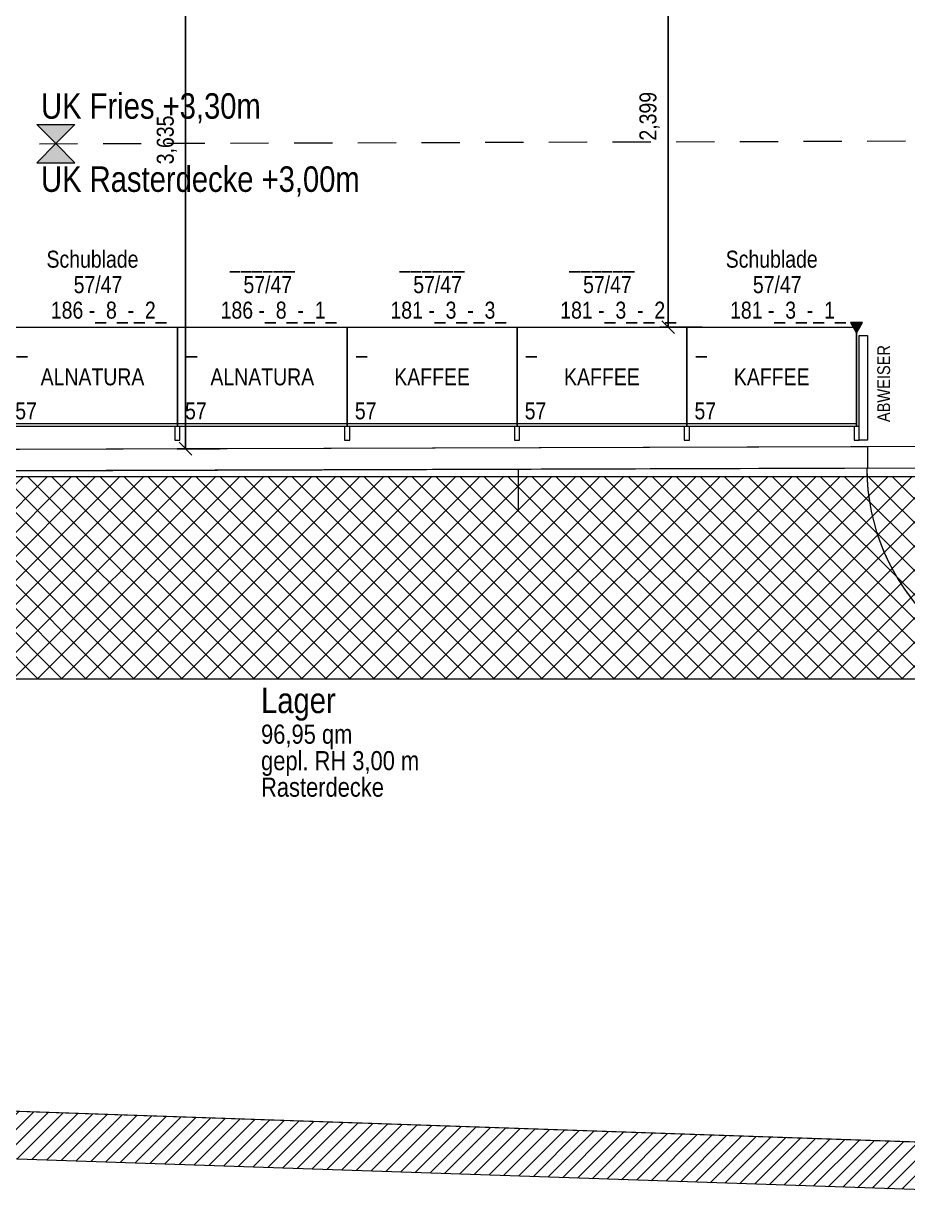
# Model space of a CAD drawing. Header units: millimetres. Extents: x 2027740 to 2136289, y -1533552 to -1491502.
# Drawn here: x 2074886 to 2080093, y -1519035 to -1512142 of the extents above; entities that cross this region are included whole.
import ezdxf
from ezdxf.enums import TextEntityAlignment as Align

# ---------------------------------------------------------------- set-up
doc = ezdxf.new("R2010")
doc.units = ezdxf.units.MM
doc.header["$MEASUREMENT"] = 0
doc.linetypes.add('AUSGEZOGEN', pattern=[0])
doc.linetypes.add('DGN Style 2', pattern=[375.045563, 225.027338, -150.018225])
for name, color, linetype, lineweight in [('01_Grundriss', 7, 'Continuous', 0), ('10_Einrichtung', 7, 'Continuous', 0), ('10_Einrichtung (Construction)', 7, 'Continuous', 0), ('11_Schraffur', 9, 'Continuous', 0), ('13_Ladenbau', 94, 'Continuous', 0), ('17_Verkehrsweg', 30, 'Continuous', 0), ('20_Sortimentierung', 7, 'Continuous', 0), ('21_Modulnummer', 7, 'Continuous', 0), ('26_Deckenfries', 251, 'DGN Style 2', 13)]:
    doc.layers.add(name, color=color, linetype=linetype, lineweight=lineweight)
for name, color, linetype, lineweight, plot in [('03_Abbruch', 52, 'DGN Style 2', 0, False), ('11 Regaltyp-Kennzeichnung', 7, 'Continuous', 0, False), ('15_Flächen', 6, 'Continuous', 0, False)]:
    doc.layers.add(name, color=color, linetype=linetype, lineweight=lineweight, plot=plot)
doc.styles.add('Rossmann', font='ARIALN.TTF', dxfattribs={"height": 100})
doc.styles.add('Style-Arial Narrow', font='ARIALN.TTF')
doc.dimstyles.new('Rossmann', dxfattribs={"dimtxt": 100, "dimasz": 75, "dimexe": 50, "dimexo": 0.0625, "dimgap": 50, "dimtad": 1, "dimdec": 3, "dimlfac": 0.001, "dimzin": 3, "dimtxsty": 'Rossmann', "dimcen": 0, "dimadec": 3, "dimazin": 0, "dimtfac": 1, "dimtdec": 0, "dimtofl": 0, "dimtmove": 0, "dimatfit": 1, "dimfxl": 200, "dimfxlon": 1, "dimfrac": 2, "dimtolj": 1, "dimtzin": 3, "dimarcsym": 0})

# ---------------------------------------------------------------- blocks, each defined once
blk = doc.blocks.new('*U70')
at = {"layer": '10_Einrichtung', "color": 5, "linetype": 'Continuous', "lineweight": 0, "flags": 128}
blk.add_lwpolyline([(307.5, 59.7), (-307.5, 59.7), (-307.5, 109.7), (307.5, 109.7)], close=True, dxfattribs=at)
at = {"layer": '10_Einrichtung (Construction)', "color": 5, "linetype": 'Continuous', "lineweight": 0, "style": 'Style-Arial Narrow'}
blk.add_text('ABWEISER', height=75, dxfattribs=at).set_placement((-201.4, 2.8), align=Align.TOP_LEFT)
blk = doc.blocks.new('_Oblique')
at = {"color": 0, "linetype": 'ByBlock', "lineweight": -2}
blk.add_line((0.5, 0.5), (-0.5, -0.5), dxfattribs=at)
blk = doc.blocks.new('*D610')
at = {"layer": '10_Einrichtung', "color": 0, "linetype": 'ByBlock', "lineweight": -2, "transparency": 16777216}
for p, q in [((2078882.7, -1511530.6), (2078632.7, -1511530.6)), ((2078882.7, -1513929.6), (2078632.7, -1513929.6))]:
    blk.add_line(p, q, dxfattribs=at)
at = {"layer": '10_Einrichtung', "color": 0, "lineweight": -2, "transparency": 16777216}
blk.add_line((2078682.7, -1513929.6), (2078682.7, -1511530.6), dxfattribs=at)
at = {"layer": 'Defpoints', "color": 0, "lineweight": 0, "transparency": 16777216}
for p in [(2078682.7, -1511530.6), (2079595.3, -1511530.6), (2079292.4, -1513929.6)]:
    blk.add_point(p, dxfattribs=at)
at = {"layer": '10_Einrichtung', "color": 0, "lineweight": -2, "transparency": 16777216, "xscale": 75, "yscale": 75, "zscale": 75}
for p, rotation in [((2078682.7, -1511530.6), 90), ((2078682.7, -1513929.6), 270)]:
    blk.add_blockref('_Oblique', p, dxfattribs=dict(at, rotation=rotation))
at = {"layer": '10_Einrichtung', "color": 0, "transparency": 16777216, "insert": (2078572.6, -1512688.4), "char_height": 100, "attachment_point": 5, "rotation": 90, "style": 'Style-Arial Narrow'}
blk.add_mtext('\\A1;2,399', dxfattribs=at)
blk = doc.blocks.new('*D635')
at = {"layer": '13_Ladenbau', "color": 0, "linetype": 'ByBlock', "lineweight": -2, "transparency": 16777216}
for p, q in [((2075640.4, -1511010.6), (2075890.4, -1511010.6)), ((2076040.4, -1514645.1), (2075790.4, -1514645.1))]:
    blk.add_line(p, q, dxfattribs=at)
at = {"layer": '13_Ladenbau', "color": 0, "lineweight": -2, "transparency": 16777216}
blk.add_line((2075840.4, -1511010.6), (2075840.4, -1514645.1), dxfattribs=at)
at = {"layer": 'Defpoints', "color": 0, "lineweight": 0, "transparency": 16777216}
for p in [(2075567.2, -1511010.6), (2075840.4, -1514645.1), (2076476.2, -1514645.1)]:
    blk.add_point(p, dxfattribs=at)
at = {"layer": '13_Ladenbau', "color": 0, "lineweight": -2, "transparency": 16777216, "xscale": 75, "yscale": 75, "zscale": 75}
for p, rotation in [((2075840.4, -1511010.6), 90), ((2075840.4, -1514645.1), 270)]:
    blk.add_blockref('_Oblique', p, dxfattribs=dict(at, rotation=rotation))
at = {"layer": '13_Ladenbau', "color": 0, "transparency": 16777216, "insert": (2075730.3, -1512827.8), "char_height": 100, "attachment_point": 5, "rotation": 90, "style": 'Style-Arial Narrow'}
blk.add_mtext('\\A1;3,635', dxfattribs=at)
blk = doc.blocks.new('Z_Kennzeichen Endständer_2')
at = {"layer": '10_Einrichtung', "color": 7, "linetype": 'Continuous', "lineweight": 0, "flags": 128}
blk.add_lwpolyline([(0, 36.2), (-34.7, -26.8), (35.1, -26.8)], close=True, dxfattribs=at)
blk = doc.blocks.new('*U653')
at = {"layer": '10_Einrichtung', "color": 7, "linetype": 'Continuous', "lineweight": 0, "flags": 128}
blk.add_lwpolyline([(-30.1395, 345.896), (-60.1395, 345.896), (-60.1395, 265.896), (-30.1395, 265.896)], close=True, dxfattribs=at)
at = {"layer": '10_Einrichtung (Construction)', "color": 3, "linetype": 'Continuous', "lineweight": 0}
blk.add_line((-45.1395, 265.896), (-45.1395, -319.104), dxfattribs=at)
at = {"layer": '10_Einrichtung', "lineweight": 0}
blk.add_blockref('Z_Kennzeichen Endständer_2', (-45.1395, -319.104), dxfattribs=at)
blk = doc.blocks.new('End 180_57_3')
at = {"layer": '10_Einrichtung', "color": 7, "linetype": 'Continuous', "lineweight": 0}
blk.add_solid([(-45.1, -282.9), (-10, -345.9), (-79.9, -345.9)], dxfattribs=at)
blk.add_blockref('*U653', (0, 0), dxfattribs=at)
blk = doc.blocks.new('End 180_57_2')
at = {"layer": '10_Einrichtung', "color": 7, "linetype": 'Continuous', "lineweight": 0}
blk.add_blockref('End 180_57_3', (45.1395, -305.896), dxfattribs=at)
blk = doc.blocks.new('*U719')
at = {"layer": '10_Einrichtung', "color": 7, "linetype": 'Continuous', "lineweight": 0}
blk.add_line((-500, 237.5), (500, 237.5), dxfattribs=at)
at = {"layer": '10_Einrichtung', "color": 7, "linetype": 'Continuous', "lineweight": 0, "flags": 128}
for points in [[(-485, 332.5), (-515, 332.5), (-515, 252.5), (-485, 252.5)], [(515, 332.5), (485, 332.5), (485, 252.5), (515, 252.5)], [(-500, 252.5), (500, 252.5), (500, -332.5), (-500, -332.5)]]:
    blk.add_lwpolyline(points, close=True, dxfattribs=at)
at = {"layer": '10_Einrichtung (Construction)', "color": 3, "linetype": 'Continuous', "lineweight": 0}
for p, q in [((-500, 252.5), (-500, -332.5)), ((500, 252.5), (500, -332.5))]:
    blk.add_line(p, q, dxfattribs=at)
at = {"layer": '10_Einrichtung (Construction)', "color": 5, "linetype": 'Continuous', "lineweight": 0}
blk.add_line((-500, 252.5), (500, 252.5), dxfattribs=at)
at = {"layer": '10_Einrichtung', "color": 7, "linetype": 'Continuous', "lineweight": 0, "style": 'Rossmann'}
blk.add_text('57', height=100, rotation=180, dxfattribs=at).set_placement((391.1, 160.1), align=Align.MIDDLE_CENTER)
blk = doc.blocks.new('R1 57_77')
at = {"layer": '10_Einrichtung', "color": 7, "linetype": 'Continuous', "lineweight": 0}
blk.add_blockref('*U719', (500, -292.5), dxfattribs=at)
blk = doc.blocks.new('I1 57_77')
at = {"layer": '10_Einrichtung', "color": 7, "linetype": 'Continuous', "lineweight": 0}
blk.add_blockref('R1 57_77', (0, 0), dxfattribs=at)
at = {"layer": '11 Regaltyp-Kennzeichnung', "color": 7, "linetype": 'Continuous', "lineweight": 0, "style": 'Style-Arial Narrow'}
blk.add_attdef('I1 57_77_0', text='', height=100, rotation=180, dxfattribs=at).set_placement((883.2, -475), align=Align.RIGHT)
at = {"layer": '20_Sortimentierung', "color": 7, "linetype": 'Continuous', "lineweight": 0, "style": 'Style-Arial Narrow'}
blk.add_attdef('I1 57_77_0', text='', height=100, rotation=180, dxfattribs=at).set_placement((500, -332.5), align=Align.MIDDLE_CENTER)
at = {"layer": '21_Modulnummer', "color": 7, "linetype": 'Continuous', "lineweight": 0, "insert": (404.6, -775), "char_height": 100, "attachment_point": 2, "rotation": 180, "line_spacing_factor": 0.6, "style": 'Style-Arial Narrow'}
blk.add_mtext('186 -_8_-_1_', dxfattribs=at)
at = {"layer": '21_Modulnummer', "color": 251, "linetype": 'Continuous', "lineweight": 0, "style": 'Style-Arial Narrow'}
blk.add_attdef('I1 57_77_0', text='', height=100, rotation=180, dxfattribs=at).set_placement((467.6, -925), align=Align.TOP_CENTER)
at = {"layer": '21_Modulnummer', "color": 5, "linetype": 'Continuous', "lineweight": 0, "style": 'Style-Arial Narrow'}
blk.add_attdef('I1 57_77_0', text='', height=100, rotation=180, dxfattribs=at).set_placement((500, -1075), align=Align.TOP_CENTER)
blk = doc.blocks.new('*U722')
at = {"layer": '10_Einrichtung', "color": 7, "linetype": 'Continuous', "lineweight": 0}
blk.add_line((-500, 237.5), (500, 237.5), dxfattribs=at)
at = {"layer": '10_Einrichtung', "color": 7, "linetype": 'Continuous', "lineweight": 0, "flags": 128}
for points in [[(-485, 332.5), (-515, 332.5), (-515, 252.5), (-485, 252.5)], [(515, 332.5), (485, 332.5), (485, 252.5), (515, 252.5)], [(-500, 252.5), (500, 252.5), (500, -332.5), (-500, -332.5)]]:
    blk.add_lwpolyline(points, close=True, dxfattribs=at)
at = {"layer": '10_Einrichtung (Construction)', "color": 3, "linetype": 'Continuous', "lineweight": 0}
for p, q in [((-500, 252.5), (-500, -332.5)), ((500, 252.5), (500, -332.5))]:
    blk.add_line(p, q, dxfattribs=at)
at = {"layer": '10_Einrichtung (Construction)', "color": 5, "linetype": 'Continuous', "lineweight": 0}
blk.add_line((-500, 252.5), (500, 252.5), dxfattribs=at)
at = {"layer": '10_Einrichtung', "color": 7, "linetype": 'Continuous', "lineweight": 0, "style": 'Rossmann'}
blk.add_text('57', height=100, rotation=180, dxfattribs=at).set_placement((391.1, 160.1), align=Align.MIDDLE_CENTER)
blk = doc.blocks.new('R1 57_78')
at = {"layer": '10_Einrichtung', "color": 7, "linetype": 'Continuous', "lineweight": 0}
blk.add_blockref('*U722', (500, -292.5), dxfattribs=at)
blk = doc.blocks.new('I1 57_78')
at = {"layer": '10_Einrichtung', "color": 7, "linetype": 'Continuous', "lineweight": 0}
blk.add_blockref('R1 57_78', (0, 0), dxfattribs=at)
at = {"layer": '11 Regaltyp-Kennzeichnung', "color": 7, "linetype": 'Continuous', "lineweight": 0, "style": 'Style-Arial Narrow'}
blk.add_attdef('I1 57_78_0', text='', height=100, rotation=180, dxfattribs=at).set_placement((883.2, -475), align=Align.RIGHT)
at = {"layer": '20_Sortimentierung', "color": 7, "linetype": 'Continuous', "lineweight": 0, "style": 'Style-Arial Narrow'}
blk.add_attdef('I1 57_78_0', text='', height=100, rotation=180, dxfattribs=at).set_placement((500, -332.5), align=Align.MIDDLE_CENTER)
at = {"layer": '21_Modulnummer', "color": 7, "linetype": 'Continuous', "lineweight": 0, "insert": (404.6, -775), "char_height": 100, "attachment_point": 2, "rotation": 180, "line_spacing_factor": 0.6, "style": 'Style-Arial Narrow'}
blk.add_mtext('181 -_3_-_1_', dxfattribs=at)
at = {"layer": '21_Modulnummer', "color": 251, "linetype": 'Continuous', "lineweight": 0, "style": 'Style-Arial Narrow'}
blk.add_attdef('I1 57_78_0', text='', height=100, rotation=180, dxfattribs=at).set_placement((467.6, -925), align=Align.TOP_CENTER)
at = {"layer": '21_Modulnummer', "color": 5, "linetype": 'Continuous', "lineweight": 0, "style": 'Style-Arial Narrow'}
blk.add_attdef('I1 57_78_0', text='', height=100, rotation=180, dxfattribs=at).set_placement((500, -1075), align=Align.TOP_CENTER)
blk = doc.blocks.new('*U725')
at = {"layer": '10_Einrichtung', "color": 7, "linetype": 'Continuous', "lineweight": 0}
blk.add_line((-500, 237.5), (500, 237.5), dxfattribs=at)
at = {"layer": '10_Einrichtung', "color": 7, "linetype": 'Continuous', "lineweight": 0, "flags": 128}
for points in [[(-485, 332.5), (-515, 332.5), (-515, 252.5), (-485, 252.5)], [(515, 332.5), (485, 332.5), (485, 252.5), (515, 252.5)], [(-500, 252.5), (500, 252.5), (500, -332.5), (-500, -332.5)]]:
    blk.add_lwpolyline(points, close=True, dxfattribs=at)
at = {"layer": '10_Einrichtung (Construction)', "color": 3, "linetype": 'Continuous', "lineweight": 0}
for p, q in [((-500, 252.5), (-500, -332.5)), ((500, 252.5), (500, -332.5))]:
    blk.add_line(p, q, dxfattribs=at)
at = {"layer": '10_Einrichtung (Construction)', "color": 5, "linetype": 'Continuous', "lineweight": 0}
blk.add_line((-500, 252.5), (500, 252.5), dxfattribs=at)
at = {"layer": '10_Einrichtung', "color": 7, "linetype": 'Continuous', "lineweight": 0, "style": 'Rossmann'}
blk.add_text('57', height=100, rotation=180, dxfattribs=at).set_placement((391.1, 160.1), align=Align.MIDDLE_CENTER)
blk = doc.blocks.new('R1 57_79')
at = {"layer": '10_Einrichtung', "color": 7, "linetype": 'Continuous', "lineweight": 0}
blk.add_blockref('*U725', (500, -292.5), dxfattribs=at)
blk = doc.blocks.new('I1 57_79')
at = {"layer": '10_Einrichtung', "color": 7, "linetype": 'Continuous', "lineweight": 0}
blk.add_blockref('R1 57_79', (0, 0), dxfattribs=at)
at = {"layer": '11 Regaltyp-Kennzeichnung', "color": 7, "linetype": 'Continuous', "lineweight": 0, "style": 'Style-Arial Narrow'}
blk.add_attdef('I1 57_79_0', text='', height=100, rotation=180, dxfattribs=at).set_placement((883.2, -475), align=Align.RIGHT)
at = {"layer": '20_Sortimentierung', "color": 7, "linetype": 'Continuous', "lineweight": 0, "style": 'Style-Arial Narrow'}
blk.add_attdef('I1 57_79_0', text='', height=100, rotation=180, dxfattribs=at).set_placement((500, -332.5), align=Align.MIDDLE_CENTER)
at = {"layer": '21_Modulnummer', "color": 7, "linetype": 'Continuous', "lineweight": 0, "insert": (404.6, -775), "char_height": 100, "attachment_point": 2, "rotation": 180, "line_spacing_factor": 0.6, "style": 'Style-Arial Narrow'}
blk.add_mtext('181 -_3_-_2_', dxfattribs=at)
at = {"layer": '21_Modulnummer', "color": 251, "linetype": 'Continuous', "lineweight": 0, "style": 'Style-Arial Narrow'}
blk.add_attdef('I1 57_79_0', text='', height=100, rotation=180, dxfattribs=at).set_placement((467.6, -925), align=Align.TOP_CENTER)
at = {"layer": '21_Modulnummer', "color": 5, "linetype": 'Continuous', "lineweight": 0, "style": 'Style-Arial Narrow'}
blk.add_attdef('I1 57_79_0', text='', height=100, rotation=180, dxfattribs=at).set_placement((500, -1075), align=Align.TOP_CENTER)
blk = doc.blocks.new('*U728')
at = {"layer": '10_Einrichtung', "color": 7, "linetype": 'Continuous', "lineweight": 0}
blk.add_line((-500, 237.5), (500, 237.5), dxfattribs=at)
at = {"layer": '10_Einrichtung', "color": 7, "linetype": 'Continuous', "lineweight": 0, "flags": 128}
for points in [[(-485, 332.5), (-515, 332.5), (-515, 252.5), (-485, 252.5)], [(515, 332.5), (485, 332.5), (485, 252.5), (515, 252.5)], [(-500, 252.5), (500, 252.5), (500, -332.5), (-500, -332.5)]]:
    blk.add_lwpolyline(points, close=True, dxfattribs=at)
at = {"layer": '10_Einrichtung (Construction)', "color": 3, "linetype": 'Continuous', "lineweight": 0}
for p, q in [((-500, 252.5), (-500, -332.5)), ((500, 252.5), (500, -332.5))]:
    blk.add_line(p, q, dxfattribs=at)
at = {"layer": '10_Einrichtung (Construction)', "color": 5, "linetype": 'Continuous', "lineweight": 0}
blk.add_line((-500, 252.5), (500, 252.5), dxfattribs=at)
at = {"layer": '10_Einrichtung', "color": 7, "linetype": 'Continuous', "lineweight": 0, "style": 'Rossmann'}
blk.add_text('57', height=100, rotation=180, dxfattribs=at).set_placement((391.1, 160.1), align=Align.MIDDLE_CENTER)
blk = doc.blocks.new('R1 57_80')
at = {"layer": '10_Einrichtung', "color": 7, "linetype": 'Continuous', "lineweight": 0}
blk.add_blockref('*U728', (500, -292.5), dxfattribs=at)
blk = doc.blocks.new('I1 57_80')
at = {"layer": '10_Einrichtung', "color": 7, "linetype": 'Continuous', "lineweight": 0}
blk.add_blockref('R1 57_80', (0, 0), dxfattribs=at)
at = {"layer": '11 Regaltyp-Kennzeichnung', "color": 7, "linetype": 'Continuous', "lineweight": 0, "style": 'Style-Arial Narrow'}
blk.add_attdef('I1 57_80_0', text='', height=100, rotation=180, dxfattribs=at).set_placement((883.2, -475), align=Align.RIGHT)
at = {"layer": '20_Sortimentierung', "color": 7, "linetype": 'Continuous', "lineweight": 0, "style": 'Style-Arial Narrow'}
blk.add_attdef('I1 57_80_0', text='', height=100, rotation=180, dxfattribs=at).set_placement((500, -332.5), align=Align.MIDDLE_CENTER)
at = {"layer": '21_Modulnummer', "color": 7, "linetype": 'Continuous', "lineweight": 0, "insert": (404.6, -775), "char_height": 100, "attachment_point": 2, "rotation": 180, "line_spacing_factor": 0.6, "style": 'Style-Arial Narrow'}
blk.add_mtext('181 -_3_-_3_', dxfattribs=at)
at = {"layer": '21_Modulnummer', "color": 251, "linetype": 'Continuous', "lineweight": 0, "style": 'Style-Arial Narrow'}
blk.add_attdef('I1 57_80_0', text='', height=100, rotation=180, dxfattribs=at).set_placement((467.6, -925), align=Align.TOP_CENTER)
at = {"layer": '21_Modulnummer', "color": 5, "linetype": 'Continuous', "lineweight": 0, "style": 'Style-Arial Narrow'}
blk.add_attdef('I1 57_80_0', text='', height=100, rotation=180, dxfattribs=at).set_placement((500, -1075), align=Align.TOP_CENTER)
blk = doc.blocks.new('*U758')
at = {"layer": '10_Einrichtung', "color": 7, "linetype": 'Continuous', "lineweight": 0}
blk.add_line((-500, 237.5), (500, 237.5), dxfattribs=at)
at = {"layer": '10_Einrichtung', "color": 7, "linetype": 'Continuous', "lineweight": 0, "flags": 128}
for points in [[(-485, 332.5), (-515, 332.5), (-515, 252.5), (-485, 252.5)], [(515, 332.5), (485, 332.5), (485, 252.5), (515, 252.5)], [(-500, 252.5), (500, 252.5), (500, -332.5), (-500, -332.5)]]:
    blk.add_lwpolyline(points, close=True, dxfattribs=at)
at = {"layer": '10_Einrichtung (Construction)', "color": 3, "linetype": 'Continuous', "lineweight": 0}
for p, q in [((-500, 252.5), (-500, -332.5)), ((500, 252.5), (500, -332.5))]:
    blk.add_line(p, q, dxfattribs=at)
at = {"layer": '10_Einrichtung (Construction)', "color": 5, "linetype": 'Continuous', "lineweight": 0}
blk.add_line((-500, 252.5), (500, 252.5), dxfattribs=at)
at = {"layer": '10_Einrichtung', "color": 7, "linetype": 'Continuous', "lineweight": 0, "style": 'Rossmann'}
blk.add_text('57', height=100, rotation=180, dxfattribs=at).set_placement((391.1, 160.1), align=Align.MIDDLE_CENTER)
blk = doc.blocks.new('R1 57_85')
at = {"layer": '10_Einrichtung', "color": 7, "linetype": 'Continuous', "lineweight": 0}
blk.add_blockref('*U758', (500, -292.5), dxfattribs=at)
blk = doc.blocks.new('I1 57_85')
at = {"layer": '10_Einrichtung', "color": 7, "linetype": 'Continuous', "lineweight": 0}
blk.add_blockref('R1 57_85', (0, 0), dxfattribs=at)
at = {"layer": '11 Regaltyp-Kennzeichnung', "color": 7, "linetype": 'Continuous', "lineweight": 0, "style": 'Style-Arial Narrow'}
blk.add_attdef('I1 57_85_0', text='', height=100, rotation=180, dxfattribs=at).set_placement((883.2, -475), align=Align.RIGHT)
at = {"layer": '20_Sortimentierung', "color": 7, "linetype": 'Continuous', "lineweight": 0, "style": 'Style-Arial Narrow'}
blk.add_attdef('I1 57_85_0', text='', height=100, rotation=180, dxfattribs=at).set_placement((500, -332.5), align=Align.MIDDLE_CENTER)
at = {"layer": '21_Modulnummer', "color": 7, "linetype": 'Continuous', "lineweight": 0, "insert": (404.6, -775), "char_height": 100, "attachment_point": 2, "rotation": 180, "line_spacing_factor": 0.6, "style": 'Style-Arial Narrow'}
blk.add_mtext('186 -_8_-_2_', dxfattribs=at)
at = {"layer": '21_Modulnummer', "color": 251, "linetype": 'Continuous', "lineweight": 0, "style": 'Style-Arial Narrow'}
blk.add_attdef('I1 57_85_0', text='', height=100, rotation=180, dxfattribs=at).set_placement((467.6, -925), align=Align.TOP_CENTER)
at = {"layer": '21_Modulnummer', "color": 5, "linetype": 'Continuous', "lineweight": 0, "style": 'Style-Arial Narrow'}
blk.add_attdef('I1 57_85_0', text='', height=100, rotation=180, dxfattribs=at).set_placement((500, -1075), align=Align.TOP_CENTER)

msp = doc.modelspace()

# ---------------------------------------------------------------- hatches: boundary and pattern name
at = {"layer": '11_Schraffur', "linetype": 'AUSGEZOGEN', "ltscale": 10}
h = msp.add_hatch(dxfattribs=at)
h.set_pattern_fill('ANSI31', color=256, pattern_type=2)
h.set_pattern_definition([(45, (1922704.425, -1372376.4), (-44.90128, 44.90128), [])])
h.paths.add_polyline_path([(2086495.8059, -1512012.1881), (2085680.4686, -1517269.6664), (2081425.2555, -1516914.6143), (2082017.1994, -1514073.6274), (2081723.5068, -1514012.434), (2080737.0505, -1518746.8515), (2063360.4283, -1518155.1717), (2063360.4283, -1516317.6197), (2055225.4283, -1516317.6197), (2055086.7993, -1507166.4714), (2057717.1995, -1507110.1787), (2057714.5251, -1506985.2073), (2057589.5537, -1506987.8818), (2057563.5362, -1505772.1602), (2057463.5591, -1505774.2998), (2057468.6085, -1506010.2457), (2056973.7219, -1506020.8367), (2056975.8615, -1506120.8138), (2057470.7481, -1506110.2228), (2057489.5766, -1506990.0214), (2055090.126, -1507041.3716), (2055071.2975, -1506161.5731), (2056291.0183, -1506135.47), (2056288.8787, -1506035.4929), (2055069.158, -1506061.596), (2055043.1619, -1504846.8741), (2057442.6125, -1504795.5239), (2057446.2284, -1504964.4852), (2057546.2055, -1504962.3456), (2057532.4051, -1504317.4932), (2057432.428, -1504319.6328), (2057440.4729, -1504695.5468), (2055041.0223, -1504746.897), (2054992.4535, -1502477.4166), (2057391.9041, -1502426.0664), (2057412.3586, -1503381.8476), (2057512.3358, -1503379.708), (2057490.3835, -1502353.9428), (2057645.348, -1502350.6265), (2057642.5666, -1502220.6562), (2057487.6021, -1502223.9726), (2057484.3927, -1502074.0069), (2057384.4156, -1502076.1465), (2057389.2296, -1502301.095), (2054989.7791, -1502352.4452), (2054965.6016, -1501222.7039), (2054855.6268, -1501225.0575), (2054804.3836, -1498830.6057), (2055564.2096, -1498814.3448), (2055557.1489, -1498484.4204), (2056456.9429, -1498465.164), (2056451.5939, -1498215.2213), (2053682.4258, -1498274.4838), (2053690.9435, -1498518.2836), (2053812.9908, -1498515.4376), (2053824.0476, -1498831.9143), (2054514.0292, -1498817.1482), (2054892.2989, -1516492.6197), (2062955.4283, -1516492.6197), (2062955.4283, -1518421.5436), (2080983.3715, -1519035.4011), (2081389.2913, -1517087.2216), (2085916.0799, -1517464.9338), (2086337.2888, -1514755.6958), (2088861.9587, -1515148.2096), (2089220.7197, -1512840.6395), (2092292.9249, -1513428.7561), (2092614.5232, -1511150.694), (2100784.748, -1510934.4296), (2100916.9338, -1510165.7383), (2106372.748, -1511176.0985), (2106408.7709, -1511004.9872), (2100774.4768, -1509962.0919), (2100637.9707, -1510755.8057), (2092446.7045, -1510980.2262), (2092417.4768, -1511217.0547), (2092428.2323, -1511218.3821), (2092172.6212, -1513029.0195), (2088439.334, -1512314.351), (2088320.7585, -1512295.9159), (2088259.3082, -1512691.1675), (2088924.281, -1512794.5517), (2088611.6077, -1514805.6831), (2086383.3765, -1514459.257), (2086696.0498, -1512448.1257), (2087267.1504, -1512536.9154), (2087328.6007, -1512141.6638)], flags=17)
at = {"layer": '17_Verkehrsweg'}
h = msp.add_hatch(dxfattribs=at)
h.set_pattern_fill('CROSSHATCH', color=256, style=0, pattern_type=2)
h.set_pattern_definition([(45, (2067827.59, -1515220.33), (-70.7107, 70.7107), []), (315, (2067827.59, -1515220.33), (70.7107, 70.7107), [])])
h.paths.add_polyline_path([(2081199.5373, -1514809.831), (2060365.0507, -1514809.831), (2060365.0507, -1512414.7938), (2059165.0507, -1512414.7938), (2059165.0507, -1515999.831), (2081199.5373, -1515999.831)])

# ---------------------------------------------------------------- linework, layer by layer
at = {"layer": '01_Grundriss', "linetype": 'AUSGEZOGEN', "ltscale": 10}
for p, q in [((2079857.0174, -1514634.5719), (2063839.6788, -1514684.447)), ((2079857.0127, -1514633.0835), (2079857.4066, -1514759.5713)), ((2079857.4066, -1514759.5713), (2063716.5638, -1514809.831)), ((2077798.6557, -1514764.6122), (2077799.4342, -1515014.611)), ((2080737.0505, -1518746.8515), (2063360.4283, -1518155.1717)), ((2080983.3715, -1519035.4011), (2062955.4283, -1518421.5436))]:
    msp.add_line(p, q, dxfattribs=at)
at = {"layer": '01_Grundriss', "color": 132, "linetype": 'Continuous', "lineweight": 0, "ltscale": 10}
msp.add_arc((2081117.4005, -1514755.6479), 1265, 180.17840825, 270.17840825, dxfattribs=at)
at = {"layer": '03_Abbruch'}
msp.add_arc((2081117.4005, -1514755.6479), 1265, 180.17840825, 270.17840825, dxfattribs=at)
at = {"layer": '15_Flächen', "linetype": 'AUSGEZOGEN', "ltscale": 10, "flags": 128}
for points in [[(2063518.2363, -1498747.0007), (2069416.2347, -1498747.0007), (2069416.2347, -1497552.0007), (2086188.2347, -1497552.0007), (2086188.2347, -1498737.0007), (2094348.2347, -1498737.0007), (2094490.7314, -1497787.6353), (2108337.2777, -1497675.5442), (2108338.0062, -1497765.5413), (2109517.9676, -1497755.9892), (2109508.3603, -1497805.0575), (2109547.615, -1497812.7433), (2108805.7428, -1501601.7995), (2108766.4882, -1501594.1137), (2108756.8809, -1501643.182), (2107891.7578, -1501473.7966), (2107780.5881, -1502052.9736), (2107765.8571, -1502050.146), (2107762.6687, -1502066.757), (2107762.6687, -1502066.757), (2107551.5231, -1502026.2288), (2107517.1505, -1502019.6312), (2107517.1505, -1502019.6312), (2106749.1698, -1501872.2218), (2106546.6419, -1502927.3614), (2106495.5741, -1502917.5593), (2106064.4675, -1505163.5593), (2106115.5353, -1505173.3614), (2105970.73, -1505927.7748), (2105970.73, -1505927.7748), (2105970.73, -1505927.7748), (2105970.73, -1505927.7748), (2105925.3788, -1506164.0476), (2106938.8777, -1506358.5828), (2106935.6894, -1506375.1937), (2106950.4205, -1506378.0213), (2106843.9162, -1506932.8923), (2107683.5883, -1507094.0624), (2107674.1631, -1507143.1661), (2107713.446, -1507150.7062), (2107014.288, -1510793.2134), (2106975.0051, -1510785.6733), (2106965.5799, -1510834.777), (2106437.4116, -1510724.1616), (2106384.1156, -1510978.6405), (2100740.5785, -1509934.0344), (2100598.6456, -1510756.8831), (2092446.7045, -1510980.2262), (2092417.4768, -1511217.0547), (2092428.2323, -1511218.3821), (2092261.6635, -1512398.2829), (2091681.6913, -1512316.4071), (2091593.672, -1512918.1904), (2086495.8059, -1512012.1881), (2085680.4686, -1517269.6664), (2081425.2555, -1516914.6143), (2082017.1994, -1514073.6274), (2081723.5068, -1514012.434), (2081595.0066, -1514629.1601), (2063839.6788, -1514684.447), (2063626.0077, -1505861.1845), (2063730.9957, -1505861.1845), (2063725.0883, -1505469.6388), (2063620.1004, -1505471.2292)], [(2055167.5059, -1512494.0584), (2063684.187, -1512365.1115), (2063688.8447, -1512980.0409), (2062841.9419, -1512992.8705), (2062847.8492, -1513382.8257), (2063694.7521, -1513369.9962), (2063716.5638, -1514809.831), (2081568.9448, -1514754.2418), (2080737.0505, -1518746.8515), (2063520.4283, -1518160.6197), (2063520.4283, -1516105.6197), (2062955.4283, -1516105.6197), (2062955.4283, -1516317.6197), (2055340.4151, -1516315.8778), (2055311.2043, -1514387.6197), (2055196.2175, -1514389.3616)]]:
    msp.add_lwpolyline(points, close=True, dxfattribs=at)
at = {"layer": '17_Verkehrsweg', "flags": 128}
msp.add_lwpolyline([(2081199.5373, -1514809.831), (2060365.0507, -1514809.831), (2060365.0507, -1512414.7938), (2059165.0507, -1512414.7938), (2059165.0507, -1515999.831), (2081199.5373, -1515999.831)], close=True, dxfattribs=at)
at = {"layer": '26_Deckenfries'}
msp.add_line((2065603.6297, -1512878.9456), (2084549.0199, -1512819.9531), dxfattribs=at)
at = {"layer": '26_Deckenfries', "linetype": 'Continuous', "flags": 128}
for points in [[(2075076.3248, -1512849.4494), (2074963.8911, -1512736.4253), (2075188.7585, -1512736.4253)], [(2075076.3248, -1512849.4494), (2074963.8911, -1512962.4734), (2075188.7585, -1512962.4734)]]:
    msp.add_lwpolyline(points, close=True, dxfattribs=at)
at = {"layer": '26_Deckenfries', "linetype": 'Continuous', "extrusion": (0, 0, -1)}
msp.add_solid([(-2075076.3248, -1512849.4494), (-2074963.8911, -1512736.4253), (-2075188.7585, -1512736.4253)], dxfattribs=at)
at = {"layer": '26_Deckenfries', "linetype": 'Continuous'}
msp.add_solid([(2075076.3248, -1512849.4494), (2074963.8911, -1512962.4734), (2075188.7585, -1512962.4734)], dxfattribs=at)

# ---------------------------------------------------------------- block references
ref = msp.add_blockref('I1 57_85', (2075792.425, -1514554.5719), dxfattribs=dict(rotation=180))
ref.add_attrib('I1 57_85_0', '57/47', dxfattribs={"layer": '21_Modulnummer', "color": 251, "linetype": 'Continuous', "lineweight": 0, "height": 100, "style": 'Style-Arial Narrow'}).set_placement((2075324.8574, -1513629.5719), align=Align.TOP_CENTER)
ref.add_attrib('I1 57_85_0', 'ALNATURA', dxfattribs={"layer": '20_Sortimentierung', "color": 7, "linetype": 'Continuous', "lineweight": 0, "height": 100, "style": 'Style-Arial Narrow'}).set_placement((2075292.425, -1514222.0719), align=Align.MIDDLE_CENTER)
ref.add_attrib('I1 57_85_0', 'Schublade', dxfattribs={"layer": '21_Modulnummer', "color": 5, "linetype": 'Continuous', "lineweight": 0, "height": 100, "style": 'Style-Arial Narrow'}).set_placement((2075292.425, -1513479.5719), align=Align.TOP_CENTER)
ref.add_attrib('I1 57_85_0', '_', dxfattribs={"layer": '11 Regaltyp-Kennzeichnung', "color": 7, "linetype": 'Continuous', "lineweight": 0, "height": 100, "style": 'Style-Arial Narrow'}).set_placement((2074909.1817, -1514079.5719), align=Align.RIGHT)
ref = msp.add_blockref('I1 57_78', (2079792.425, -1514554.5719), dxfattribs=dict(rotation=180))
ref.add_attrib('I1 57_78_0', '57/47', dxfattribs={"layer": '21_Modulnummer', "color": 251, "linetype": 'Continuous', "lineweight": 0, "height": 100, "style": 'Style-Arial Narrow'}).set_placement((2079324.8574, -1513629.5719), align=Align.TOP_CENTER)
ref.add_attrib('I1 57_78_0', 'KAFFEE', dxfattribs={"layer": '20_Sortimentierung', "color": 7, "linetype": 'Continuous', "lineweight": 0, "height": 100, "style": 'Style-Arial Narrow'}).set_placement((2079292.425, -1514222.0719), align=Align.MIDDLE_CENTER)
ref.add_attrib('I1 57_78_0', 'Schublade', dxfattribs={"layer": '21_Modulnummer', "color": 5, "linetype": 'Continuous', "lineweight": 0, "height": 100, "style": 'Style-Arial Narrow'}).set_placement((2079292.425, -1513479.5719), align=Align.TOP_CENTER)
ref.add_attrib('I1 57_78_0', '_', dxfattribs={"layer": '11 Regaltyp-Kennzeichnung', "color": 7, "linetype": 'Continuous', "lineweight": 0, "height": 100, "style": 'Style-Arial Narrow'}).set_placement((2078909.1817, -1514079.5719), align=Align.RIGHT)
ref = msp.add_blockref('I1 57_77', (2076792.425, -1514554.5719), dxfattribs=dict(rotation=180))
ref.add_attrib('I1 57_77_0', '57/47', dxfattribs={"layer": '21_Modulnummer', "color": 251, "linetype": 'Continuous', "lineweight": 0, "height": 100, "style": 'Style-Arial Narrow'}).set_placement((2076324.8574, -1513629.5719), align=Align.TOP_CENTER)
ref.add_attrib('I1 57_77_0', 'ALNATURA', dxfattribs={"layer": '20_Sortimentierung', "color": 7, "linetype": 'Continuous', "lineweight": 0, "height": 100, "style": 'Style-Arial Narrow'}).set_placement((2076292.425, -1514222.0719), align=Align.MIDDLE_CENTER)
ref.add_attrib('I1 57_77_0', '______', dxfattribs={"layer": '21_Modulnummer', "color": 5, "linetype": 'Continuous', "lineweight": 0, "height": 100, "style": 'Style-Arial Narrow'}).set_placement((2076292.425, -1513479.5719), align=Align.TOP_CENTER)
ref.add_attrib('I1 57_77_0', '_', dxfattribs={"layer": '11 Regaltyp-Kennzeichnung', "color": 7, "linetype": 'Continuous', "lineweight": 0, "height": 100, "style": 'Style-Arial Narrow'}).set_placement((2075909.1817, -1514079.5719), align=Align.RIGHT)
ref = msp.add_blockref('I1 57_80', (2077792.425, -1514554.5719), dxfattribs=dict(rotation=180))
ref.add_attrib('I1 57_80_0', '57/47', dxfattribs={"layer": '21_Modulnummer', "color": 251, "linetype": 'Continuous', "lineweight": 0, "height": 100, "style": 'Style-Arial Narrow'}).set_placement((2077324.8574, -1513629.5719), align=Align.TOP_CENTER)
ref.add_attrib('I1 57_80_0', 'KAFFEE', dxfattribs={"layer": '20_Sortimentierung', "color": 7, "linetype": 'Continuous', "lineweight": 0, "height": 100, "style": 'Style-Arial Narrow'}).set_placement((2077292.425, -1514222.0719), align=Align.MIDDLE_CENTER)
ref.add_attrib('I1 57_80_0', '______', dxfattribs={"layer": '21_Modulnummer', "color": 5, "linetype": 'Continuous', "lineweight": 0, "height": 100, "style": 'Style-Arial Narrow'}).set_placement((2077292.425, -1513479.5719), align=Align.TOP_CENTER)
ref.add_attrib('I1 57_80_0', '_', dxfattribs={"layer": '11 Regaltyp-Kennzeichnung', "color": 7, "linetype": 'Continuous', "lineweight": 0, "height": 100, "style": 'Style-Arial Narrow'}).set_placement((2076909.1817, -1514079.5719), align=Align.RIGHT)
ref = msp.add_blockref('I1 57_79', (2078792.425, -1514554.5719), dxfattribs=dict(rotation=180))
ref.add_attrib('I1 57_79_0', '57/47', dxfattribs={"layer": '21_Modulnummer', "color": 251, "linetype": 'Continuous', "lineweight": 0, "height": 100, "style": 'Style-Arial Narrow'}).set_placement((2078324.8574, -1513629.5719), align=Align.TOP_CENTER)
ref.add_attrib('I1 57_79_0', 'KAFFEE', dxfattribs={"layer": '20_Sortimentierung', "color": 7, "linetype": 'Continuous', "lineweight": 0, "height": 100, "style": 'Style-Arial Narrow'}).set_placement((2078292.425, -1514222.0719), align=Align.MIDDLE_CENTER)
ref.add_attrib('I1 57_79_0', '______', dxfattribs={"layer": '21_Modulnummer', "color": 5, "linetype": 'Continuous', "lineweight": 0, "height": 100, "style": 'Style-Arial Narrow'}).set_placement((2078292.425, -1513479.5719), align=Align.TOP_CENTER)
ref.add_attrib('I1 57_79_0', '_', dxfattribs={"layer": '11 Regaltyp-Kennzeichnung', "color": 7, "linetype": 'Continuous', "lineweight": 0, "height": 100, "style": 'Style-Arial Narrow'}).set_placement((2077909.1817, -1514079.5719), align=Align.RIGHT)
at = {"rotation": 180}
msp.add_blockref('End 180_57_2', (2079792.425, -1514554.5719), dxfattribs=at)
at = {"layer": '10_Einrichtung', "color": 5, "linetype": 'Continuous', "lineweight": 0, "rotation": 90}
msp.add_blockref('*U70', (2079917.0845, -1514287.0754), dxfattribs=at)

# ---------------------------------------------------------------- texts
at = {"layer": '01_Grundriss', "style": 'Style-Arial Narrow'}
for s, height, p in [('Lager', 150, (2076285.2836, -1516201.5748)), ('96,95 qm', 112.5, (2076285.2836, -1516381.5474)), ('gepl. RH 3,00 m', 112.5, (2076285.2836, -1516537.5445)), ('Rasterdecke', 112.5, (2076285.2836, -1516693.5417))]:
    msp.add_text(s, height=height, dxfattribs=at).set_placement(p)
at = {"layer": '26_Deckenfries', "ltscale": 0.25, "style": 'Style-Arial Narrow'}
for s, p in [('UK Fries +3,30m', (2074989.5803, -1512627.8303)), ('UK Rasterdecke +3,00m', (2074989.5803, -1513058.3628))]:
    msp.add_text(s, height=150, dxfattribs=at).set_placement(p, align=Align.MIDDLE_LEFT)

# ---------------------------------------------------------------- dimensions: what is measured, and where the dimension line sits
at = {"layer": '10_Einrichtung'}
dim = msp.add_linear_dim(base=(2078682.6768, -1511530.5719), p1=(2079292.425, -1513929.5719), p2=(2079595.3365, -1511530.5719), angle=90, dimstyle='Rossmann', override={"dimtxsty": 'Style-Arial Narrow', "dimblk": 'Oblique', "dimtdec": 3}, dxfattribs=at)
dim.commit()
dim.dimension.update_dxf_attribs({"geometry": '*D610', "text_midpoint": (2078682.6768, -1512688.4203), "dimtype": 160})
at = {"layer": '13_Ladenbau'}
dim = msp.add_linear_dim(base=(2075840.3878, -1514645.0993), p1=(2075567.2363, -1511010.5719), p2=(2076476.154, -1514645.0993), angle=270, dimstyle='Rossmann', override={"dimtxsty": 'Style-Arial Narrow', "dimblk": 'Oblique', "dimtdec": 3}, dxfattribs=at)
dim.commit()
dim.dimension.update_dxf_attribs({"geometry": '*D635', "text_midpoint": (2075730.2923, -1512827.8356)})

doc.saveas('drawing.dxf')
